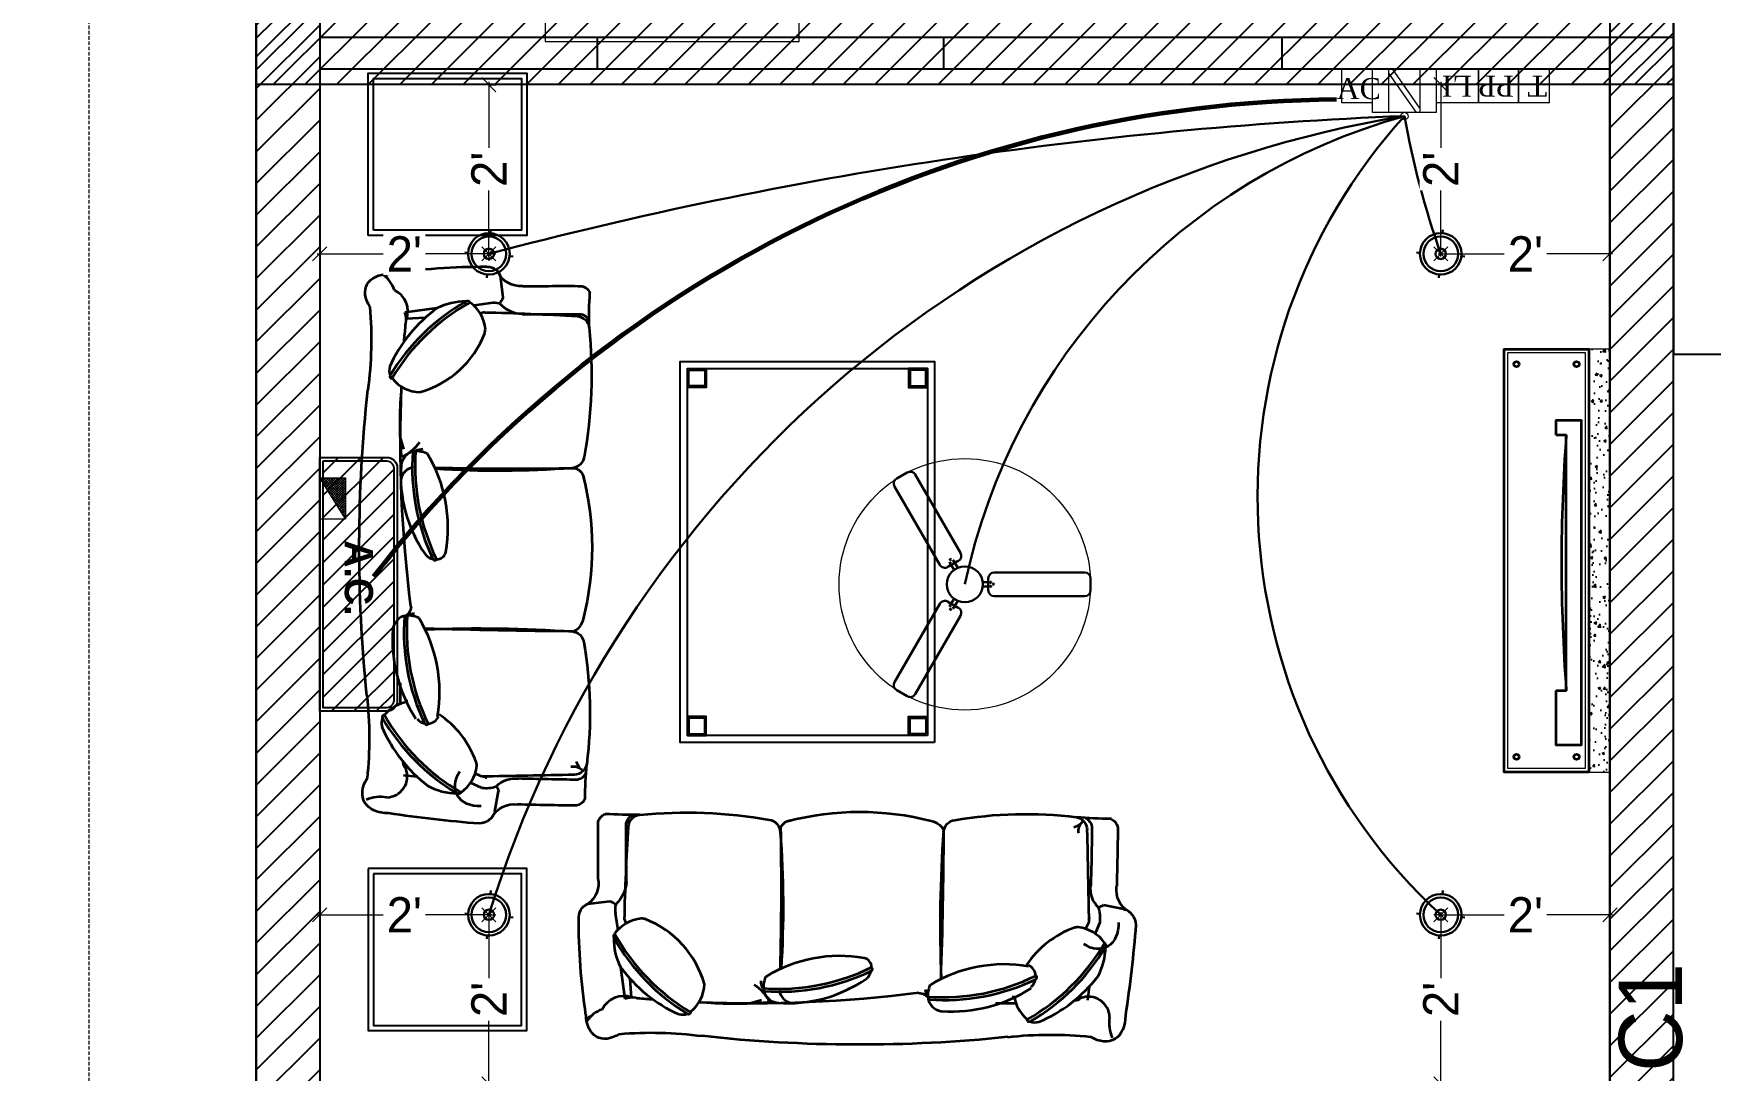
# Model space of a CAD drawing. Header units: millimetres. Extents: x -6808 to 215771, y -89660 to -16303.
# Drawn here: x 96662.5 to 96900.4, y -53585.4 to -53438.3 of the extents above; entities that cross this region are included whole.
import ezdxf

# ---------------------------------------------------------------- set-up
doc = ezdxf.new("R2010")
doc.units = ezdxf.units.MM
doc.header["$PDMODE"] = 35
doc.linetypes.add('DASHED', pattern=[0.75, 0.5, -0.25])
doc.linetypes.add('HIDDEN', pattern=[19.29118, 12.8608, -6.43038])
doc.layers.get('0').update_dxf_attribs({"color": 8})
for name, color, linetype, lineweight in [('A-Lite-Clng', 5, 'Continuous', 30), ('ELE.13', 7, 'Continuous', 13), ('ELEC', 5, 'Continuous', 18), ('ELECTRICAL', 150, 'Continuous', 30), ('wall', 7, 'Continuous', 35)]:
    doc.layers.add(name, color=color, linetype=linetype, lineweight=lineweight)
doc.layers.add('AR.furniture', color=7, linetype='Continuous', lineweight=35, true_color=0x009e9e)
doc.layers.add('furniture', color=7, linetype='Continuous', lineweight=5, true_color=0xe57b2a)
doc.layers.add('ELE', color=160, linetype='Continuous')
doc.layers.add('FIX', color=35, linetype='Continuous')
doc.styles.add('6 INCH', font='times.ttf', dxfattribs={"height": 6})
doc.styles.add('SAJ', font='eurr____.ttf')
doc.styles.get("Standard").update_dxf_attribs({"font": 'times.ttf'})
doc.dimstyles.new('SAJ', dxfattribs={"dimtxt": 5, "dimasz": 2, "dimexe": 1, "dimexo": 1, "dimgap": 0.09375, "dimtad": 0, "dimdec": 1, "dimzin": 0, "dimdsep": 46, "dimlunit": 4, "dimtxsty": 'SAJ', "dimblk": 'OBLIQUE', "dimcen": 0.125, "dimdle": 0.375, "dimadec": 0, "dimazin": 0, "dimtfac": 1, "dimtdec": 1, "dimtofl": 0, "dimtmove": 0, "dimatfit": 3, "dimldrblk": 'OBLIQUE', "dimfxl": 1, "dimtolj": 1, "dimtzin": 0, "dimlwd": 5, "dimlwe": 5, "dimarcsym": 1})
pattern_1 = [(45, (-1584.62, 41.465), (-2.24506403, 2.24506403), [])]

# ---------------------------------------------------------------- blocks, each defined once
blk = doc.blocks.new('_Oblique')
at = {"color": 0, "linetype": 'ByBlock', "lineweight": -2}
blk.add_line((-0.5, -0.5), (0.5, 0.5), dxfattribs=at)
blk = doc.blocks.new('*D2008')
at = {"color": 0, "linetype": 'DASHED', "lineweight": 5, "transparency": 16777216}
for p, q in [((96693.12, -52981.32), (96669.41, -52981.32)), ((96670.41, -52980.94), (96670.41, -53332.26)), ((96670.41, -53701.69), (96670.41, -53350.37)), ((96693.12, -53701.32), (96669.41, -53701.32))]:
    blk.add_line(p, q, dxfattribs=at)
at = {"layer": 'Defpoints', "color": 0, "transparency": 16777216}
for p in [(96670.41, -52981.32), (96694.12, -52981.32), (96694.12, -53701.32)]:
    blk.add_point(p, dxfattribs=at)
at = {"color": 0, "lineweight": 5, "transparency": 16777216, "xscale": 2, "yscale": 2, "zscale": 2}
for p, rotation in [((96670.41, -52981.32), 90), ((96670.41, -53701.32), 270)]:
    blk.add_blockref('_Oblique', p, dxfattribs=dict(at, rotation=rotation))
at = {"color": 0, "transparency": 16777216, "insert": (96670.41, -53341.32), "char_height": 12, "attachment_point": 5, "rotation": 90, "style": 'SAJ'}
blk.add_mtext("\\A1;60'", dxfattribs=at)
blk = doc.blocks.new('TTRE')
at = {"layer": 'furniture', "color": 251, "true_color": 0x636466}
for p, q in [((167626.83, 15638.39), (167662.83, 15638.39)), ((167626.83, 15608.39), (167626.83, 15638.39)), ((167662.83, 15638.39), (167662.83, 15608.39)), ((167632.83, 15632.39), (167656.83, 15632.39)), ((167632.83, 15608.39), (167632.83, 15632.39)), ((167656.83, 15632.39), (167656.83, 15608.39)), ((167656.83, 15632.39), (167656.83, 15608.39)), ((167596.83, 15524.39), (167596.83, 15608.39)), ((167596.83, 15608.39), (167626.83, 15608.39)), ((167626.83, 15602.39), (167626.83, 15608.39)), ((167632.83, 15608.39), (167626.83, 15608.39)), ((167656.83, 15608.39), (167632.83, 15608.39)), ((167656.83, 15608.39), (167662.83, 15608.39)), ((167602.83, 15530.39), (167602.83, 15602.39)), ((167602.83, 15602.39), (167626.83, 15602.39)), ((167626.83, 15602.39), (167626.83, 15530.39)), ((167637.69, 15549.6), (167637.69, 15589.6)), ((167637.69, 15589.6), (167659.69, 15589.6)), ((167659.69, 15589.6), (167659.69, 15549.6)), ((167602.83, 15578.39), (167626.83, 15578.39)), ((167602.83, 15554.39), (167626.83, 15554.39)), ((167659.69, 15549.6), (167637.69, 15549.6)), ((167626.83, 15530.39), (167602.83, 15530.39)), ((167626.83, 15530.39), (167626.83, 15524.39)), ((167626.83, 15524.39), (167596.83, 15524.39))]:
    blk.add_line(p, q, dxfattribs=at)
blk.add_lwpolyline([(167660.69, 15548.6), (167636.69, 15548.6), (167636.69, 15590.6), (167660.69, 15590.6)], close=True, dxfattribs=at)
blk = doc.blocks.new('xc zdfse')
at = {"layer": 'AR.furniture'}
for p, q in [((102909.26, -26940.78), (102912.1, -26940.23)), ((102981.34, -26941.37), (102980.99, -26943.71)), ((102984.89, -26939.97), (102982.09, -26939.66)), ((102912.6, -26942.66), (102913.3, -26944.22)), ((102914.18, -26942.64), (102914.64, -26943.56)), ((102980.04, -26942.26), (102979.87, -26942.83)), ((102980.61, -26948.99), (102980, -26953.52)), ((102979.26, -26950.64), (102979.1, -26953.34)), ((102914.15, -26951.78), (102914.36, -26953.71)), ((102915.4, -26953.02), (102915.42, -26953.34)), ((102960.63, -26953.69), (102962.42, -26954.19))]:
    blk.add_line(p, q, dxfattribs=at)
for centre, major_axis, ratio, start_param, end_param in [((102907.95, -26810.12), (-5.04, 117.81), 0.710878, 3.117619, 3.176952), ((102916.18, -26929.64), (-0.02, 1.92), 0.909091, 0.119332, 1.502133), ((102921.11, -27074.51), (3.45, 147.21), 0.627362, -0.093877, 0.09313), ((102949.47, -27071.48), (-3.91, 144.49), 0.529908, -0.148589, 0.11847), ((102974.18, -27071.07), (-5.46, 143.96), 0.676516, -0.094042, 0.095027), ((102977.91, -26809.49), (-2.34, 117.9), 0.701645, 3.113049, 3.172383), ((102977.76, -26929.31), (-0.02, 1.92), 0.909091, -1.470068, -0.087267), ((102978.31, -26928.98), (-0.02, 1.68), 0.909091, -1.302819, -0.340652), ((102982.3, -26928.88), (-0.02, 1.68), 0.909091, -1.302819, -0.340652), ((102911.56, -26929.55), (-0.02, 1.68), 0.909091, 0.372717, 1.334884), ((102966.16, -26930.6), (-3.02, 179.68), 0.31199, 1.557592, 1.60416), ((102915.23, -26929.43), (-0.02, 1.68), 0.909091, 0.372717, 1.334884), ((102969.83, -26930.48), (-3.02, 179.68), 0.31199, 1.557592, 1.60416), ((103528.65, -26958.48), (16.08, 1163.25), 0.528331, 1.553208, 1.564487), ((102913.73, -26929.58), (-1.87, 0.43), 0.909091, 3.141593, 4.144269), ((102916.72, -26927.48), (-1.87, 0.43), 0.909091, 1.024067, 1.570796), ((102933.06, -26930.06), (-0.02, 1.92), 0.909091, -1.470758, -0.092541), ((102937.64, -26930.01), (2.94, 0.04), 0.649613, 1.947736, 2.930335), ((100558.37, -26975.03), (2376.83, 34.89), 0.286813, -0.015411, 0.015411), ((103354.9, -26932.18), (-11.01, 570.19), 0.736559, 1.552496, 1.589097), ((102956.24, -26930.4), (0.26, 2.24), 0.837773, -1.064914, 0.027587), ((103053.55, -26939.36), (2.71, 115.54), 0.830557, 1.507818, 1.67563), ((102979.45, -26932.35), (1.23, 98.81), 0.218459, 1.54062, 1.745723), ((102959.69, -26930.02), (-0.02, 1.92), 0.909091, 0.092551, 1.469905), ((102883.13, -26941.78), (-6, 182.54), 0.530315, 4.692346, 4.764479), ((102923.73, -26931.91), (0.28, 179.78), 0.311812, 4.685178, 4.731745), ((102927.72, -26931.82), (0.28, 179.78), 0.311812, 4.685178, 4.731745), ((102987.63, -26936.74), (7.87, -0.07), 0.730686, 3.178935, 3.779527), ((102986.87, -26937.09), (0.04, -3.45), 0.909091, 4.616161, 5.890683), ((102907.14, -26938.01), (0.04, -3.45), 0.909091, 0.424568, 1.699089), ((102910.8, -26937.89), (0.04, -3.45), 0.909091, 0.681701, 1.699089), ((102909.69, -26943.12), (0.03, -2.39), 0.909091, 3.32703, 4.655766), ((102911.26, -26943.6), (0.04, -3.5), 0.909091, 2.622382, 2.862945), ((102911.26, -26943.37), (0.04, -3.39), 0.909091, 1.877441, 2.006467), ((102983.1, -26942.98), (0.04, -3.5), 0.909091, 3.452305, 3.740947), ((102984.77, -26941.89), (0.02, -1.92), 0.909091, 1.5507, 3.064927), ((102860.7, -26938.26), (125.27, -14.05), 0.840101, -0.033285, 0.098345), ((103159.27, -26917.68), (250.44, 37.05), 0.806916, 3.083864, 3.147073), ((102914.24, -26940.92), (2.6, 5.24), 0.644336, 2.2077, 3.955564), ((102961.66, -26953.39), (2.13, 2.27), 0.476848, 1.109479, 2.221764), ((102958.91, -26950.98), (0.02, -1.92), 0.909091, 1.024067, 1.570796), ((102916.35, -26951.86), (0.02, -1.92), 0.909091, -0.644287, -0.073581), ((102938.34, -26954.58), (0.02, -1.92), 0.909091, 3.141593, 4.144269), ((102935.59, -26952.17), (0.02, -1.92), 0.909091, 1.024067, 1.570796), ((102955.95, -26783.56), (170.11, -56.67), 0.945934, -1.364547, -1.189534), ((102964.37, -26783.6), (1.79, -170.47), 0.909091, 0.062984, 0.077367), ((102977.99, -26951.53), (0.02, -1.92), 0.909091, 0.073573, 0.254317), ((102913.26, -26954.06), (2.6, 5.24), 0.644336, 2.2077, 3.955564), ((102926.53, -26779.9), (1.83, -174.26), 0.909091, -0.02429, -0.005812), ((102959.91, -26952.09), (0.02, -1.92), 0.909091, -0.24465, -0.078017), ((102963.91, -26783.76), (0.69, -170.46), 0.536179, -0.0526, 0.047155), ((102981.39, -26953.64), (2.45, -5.33), 0.618231, -0.782341, 0.90137), ((102919.77, -27024.92), (0.7, -66.33), 0.909091, 3.031662, 3.227019), ((102976.35, -27024.63), (0.7, -66.33), 0.909091, 3.056167, 3.251523), ((102946.82, -26796.17), (182.63, 0.61), 0.897038, 4.593422, 4.831356)]:
    blk.add_ellipse(centre, major_axis=major_axis, ratio=ratio, start_param=start_param, end_param=end_param, dxfattribs=at)
at = {"layer": 'AR.furniture', "extrusion": (0, 0, -1)}
for centre, major_axis, ratio, start_param, end_param in [((102917.24, -26942.04), (3.31, -3.31), 1, 2.225096, 2.682323), ((102978.64, -26940.87), (1.94, 1.94), 1, 0.504844, 0.969827), ((102916.35, -26948.72), (3.84, 3.84), 1, 4.550356, 5.376257), ((102915.32, -26947.82), (3.19, -3.19), 1, 4.00834, 4.138928), ((102911.51, -26956.48), (9.83, 9.83), 1, 5.845957, 6.47264), ((102982.1, -26955.16), (9.83, 9.83), 1, 4.198904, 5.128596), ((102955.4, -26929.77), (21.08, 21.08), 1, 1.293196, 1.818277), ((102978.12, -26946.59), (3.19, 3.19), 1, 5.264829, 5.395417), ((102977.1, -26947.51), (3.84, -3.84), 1, 4.0275, 4.8534), ((102981.18, -26944.64), (0.313, 0.313), 1, 6.193195, 7.568235), ((102912.23, -26945.9), (0.313, -0.313), 1, 1.835521, 3.210562), ((102920.48, -26946.14), (6.12, -6.12), 1, 1.858174, 2.355059), ((102937.76, -26930.61), (21.38, 21.38), 1, 2.885208, 3.386903), ((102937.67, -26930.52), (21.08, 21.08), 1, 2.873091, 3.398172), ((102955.32, -26929.85), (21.38, 21.38), 1, 1.304465, 1.806159), ((102972.92, -26945.02), (6.12, -6.12), 1, -0.805284, -0.308399), ((102980.89, -26945.2), (0.313, 0.313), 1, 6.193195, 7.568235), ((102923.53, -26950.38), (1.3, 1.3), 1, 4.017164, 5.042692), ((102926.21, -26968.7), (14.21, 14.21), 1, 5.323928, 6.04693), ((102945.18, -26949.26), (0.224, -0.224), 1, 1.343589, 3.266559), ((102946.33, -26949.01), (0.937, 0.937), 1, 3.912775, 5.278617), ((102958.15, -26922.27), (21.08, -21.08), 1, 0.713336, 1.242215), ((102949.52, -26967.51), (14.21, 14.21), 1, 5.323928, 6.04693), ((102963.76, -26936.66), (14.76, -14.76), 1, -0.153397, 0.360364), ((102929.46, -26937.59), (14.76, -14.76), 1, 1.189411, 1.703172), ((102921.87, -26950.44), (0.224, -0.224), 1, 1.343589, 3.266559), ((102934.84, -26923.46), (21.08, -21.08), 1, 0.713336, 1.242215), ((102923.54, -26950.36), (1.3, -1.3), 1, 1.474365, 2.16378), ((102934.72, -26923.44), (21.38, -21.38), 1, 0.712847, 1.230097), ((102958.04, -26922.25), (21.38, -21.38), 1, 0.712847, 1.230097), ((102946.85, -26949.17), (1.3, -1.3), 1, 1.474365, 2.16378), ((102956.87, -26934.58), (13.82, -13.82), 1, 0.7106, 1.39535), ((102957.02, -26951.8), (2.34, 2.34), 1, 0.338929, 1.026164), ((102973.98, -26951.23), (3.73, -3.73), 1, 1.472576, 2.317769), ((102914.22, -26956.18), (2.11, -2.11), 1, 2.386378, 4.304766), ((102933.7, -26934.24), (14.89, -14.89), 1, 0.722911, 1.35397), ((102919.55, -26952.37), (3.73, 3.73), 1, 0.930178, 1.647996), ((102924.99, -27036.27), (58.69, -58.69), 1, 3.923996, 3.927922), ((102934.72, -26952.9), (1.68, 1.68), 1, 1.163863, 2.298902), ((102933.71, -26952.98), (2.34, 2.34), 1, 0.338929, 1.026164), ((102948.31, -27035.08), (58.69, -58.69), 1, 3.923996, 3.927922), ((102956.39, -26952), (0.67, 2.01), 0.819488, 1.451799, 2.752557), ((102958.03, -26951.71), (1.68, 1.68), 1, 1.163863, 2.298902), ((102978.95, -26956.3), (2.1, -2.1), 1, 3.754635, 4.287846), ((102980.16, -26956.47), (2.38, -2.38), 1, 3.588375, 5.046062), ((102905.73, -26956.93), (3.94, -3.94), 1, -0.936198, -0.399953), ((102970.96, -26955.34), (0.224, -0.224), 1, 0.348855, 2.271824), ((102971.8, -26953.9), (1.3, -1.3), 1, 0.479631, 1.169046), ((102981.86, -26959.02), (2.99, 2.99), 1, 5.817453, 6.474311), ((102984.76, -26956.61), (0.435, -0.435), 1, 4.080251, 5.566988), ((102921.78, -26955), (1.3, 1.3), 1, 1.951525, 2.640941), ((102922.65, -26956.42), (0.224, 0.224), 1, 0.848747, 2.771716)]:
    blk.add_ellipse(centre, major_axis=major_axis, ratio=ratio, start_param=start_param, end_param=end_param, dxfattribs=at)
blk = doc.blocks.new('vcdr')
at = {"layer": 'AR.furniture', "lineweight": 25, "ltscale": 2}
h = blk.add_hatch(dxfattribs=at)
h.set_pattern_fill('AR-CONC', color=256, scale=0.5, style=0)
h.set_pattern_definition([(50, (5894.276, -2096.168), (3.58630091, -0.313760675), [0.375, -4.125]), (355, (5894.276, -2096.168), (-0.69375667, 3.76096067), [0.3, -3.3]), (100.4514, (5894.575, -2096.194), (2.89254691, 3.44719771), [0.31870095, -3.50571056]), (46.1842, (5894.276, -2095.168), (5.33620524, -0.82759507), [0.5625, -6.1875]), (96.6356, (5894.7207, -2095.237), (4.67331353, 4.87058935), [0.47805144, -5.258565]), (351.1842, (5894.276, -2095.168), (4.67330973, 4.870593), [0.45, -4.95]), (21, (5894.776, -2095.418), (2.98453526, -2.01309445), [0.375, -4.125]), (326, (5894.776, -2095.418), (1.21657666, 3.62575023), [0.3, -3.3]), (71.4514, (5895.0247, -2095.5857), (4.20111314, 1.61265248), [0.31870095, -3.50571056]), (37.5, (5894.276, -2096.168), (0.060799277, 1.66446927), [0, -3.26, 0, -3.35, 0, -3.3125]), (7.5, (5894.276, -2096.168), (1.315347687, 1.97205856), [0, -1.91, 0, -3.185, 0, -1.2625]), (327.5, (5893.161, -2096.168), (2.66911218, -0.112774359), [0, -1.25, 0, -3.9, 0, -5.175]), (317.5, (5892.661, -2096.168), (2.915930847, 0.50052491), [0, -1.625, 0, -2.59, 0, -3.675])])
h.paths.add_polyline_path([(93614.87, -24321.29), (93617.87, -24321.29), (93617.87, -24261.29), (93614.87, -24261.29)])
at = {"layer": 'AR.furniture', "ltscale": 2}
blk.add_lwpolyline([(93614.87, -24321.29), (93602.87, -24321.29), (93602.87, -24261.29), (93614.87, -24261.29)], close=True, dxfattribs=at)
blk.add_lwpolyline([(93614.87, -24321.29), (93602.87, -24321.29), (93602.87, -24261.29), (93614.87, -24261.29)], close=True, dxfattribs=at)
at = {"layer": 'AR.furniture', "lineweight": 9, "ltscale": 2}
blk.add_lwpolyline([(93614.87, -24321.29), (93617.87, -24321.29), (93617.87, -24261.29), (93614.87, -24261.29)], close=True, dxfattribs=at)
blk.add_lwpolyline([(93614.87, -24321.29), (93617.87, -24321.29), (93617.87, -24261.29), (93614.87, -24261.29)], close=True, dxfattribs=at)
at = {"layer": 'AR.furniture', "lineweight": 20, "ltscale": 5}
blk.add_lwpolyline([(93614.37, -24320.79), (93603.37, -24320.79), (93603.37, -24261.79), (93614.37, -24261.79)], close=True, dxfattribs=at)
blk.add_lwpolyline([(93614.37, -24320.79), (93603.37, -24320.79), (93603.37, -24261.79), (93614.37, -24261.79)], close=True, dxfattribs=at)
at = {"layer": 'AR.furniture'}
for points in [[(93610.22, -24273.51), (93610.22, -24271.36), (93613.78, -24271.36), (93613.78, -24317.46), (93610.22, -24317.46), (93610.22, -24309.71)], [(93610.22, -24273.51), (93610.22, -24271.36), (93613.78, -24271.36), (93613.78, -24317.46), (93610.22, -24317.46), (93610.22, -24309.71)], [(93610.22, -24309.71), (93611.67, -24309.71), (93611.67, -24273.51), (93610.22, -24273.51)], [(93610.22, -24309.71), (93611.67, -24309.71), (93611.67, -24273.51), (93610.22, -24273.51)]]:
    blk.add_lwpolyline(points, dxfattribs=at)
at = {"layer": 'AR.furniture', "ltscale": 2}
for centre in [(93604.6, -24263.44), (93604.6, -24263.44), (93613.13, -24263.44), (93613.13, -24263.44), (93604.6, -24319.13), (93604.6, -24319.13), (93613.13, -24319.13), (93613.13, -24319.13)]:
    blk.add_circle(centre, 0.375, dxfattribs=at)
at = {"layer": 'AR.furniture', "ltscale": 5}
blk.add_arc((93852.35, -24291.61), 241.36, 175.6992, 184.3008, dxfattribs=at)
blk.add_arc((93852.35, -24291.61), 241.36, 175.6992, 184.3008, dxfattribs=at)
blk = doc.blocks.new('FAN')
at = {"layer": 'A-Lite-Clng', "color": 5, "ltscale": 10}
for p, q in [((-11.37, 17.69), (-9.63, 18.69)), ((-0.73, 5.26), (-8.27, 18.32)), ((-4.19, 3.26), (-11.73, 16.32)), ((-2.83, 2.9), (-1.09, 3.9)), ((-2.27, 3.22), (-1.8, 2.4)), ((-1.65, 3.57), (-1.18, 2.76)), ((3.92, 0.35), (2.98, 0.35)), ((3.92, 1), (3.92, -1)), ((4.92, 2), (20, 2)), ((21, 1), (21, -1)), ((-2.27, -3.22), (-1.8, -2.4)), ((-1.65, -3.57), (-1.18, -2.76)), ((3.92, -0.35), (2.98, -0.35)), ((4.92, -2), (20, -2)), ((-4.19, -3.26), (-11.73, -16.32)), ((-0.73, -5.26), (-8.27, -18.32)), ((-1.09, -3.9), (-2.83, -2.9)), ((-9.63, -18.69), (-11.37, -17.69))]:
    blk.add_line(p, q, dxfattribs=at)
for centre, radius in [((0, 0), 3), ((-2.44, 3.55), 0.102), ((-2.42, 4.14), 0.109), ((-1.86, 3.89), 0.102), ((4.3, 0.33), 0.102), ((4.79, 0.03), 0.109), ((4.3, -0.33), 0.102), ((-2.44, -3.56), 0.102), ((-2.37, -4.16), 0.109), ((-1.86, -3.89), 0.102)]:
    blk.add_circle(centre, radius, dxfattribs=at)
for centre, start, end in [((-10.87, 16.82), 120, 210), ((-9.13, 17.82), 30, 120), ((-3.33, 3.76), 210, 300), ((-1.59, 4.76), 300, 30), ((4.92, 1), 90, 180), ((20, 1), 0, 90), ((-3.33, -3.76), 60, 150), ((4.92, -1), 180, 270), ((20, -1), 270, 0), ((-1.59, -4.76), 330, 60), ((-10.87, -16.82), 150, 240), ((-9.13, -17.82), 240, 330)]:
    blk.add_arc(centre, 1, start, end, dxfattribs=at)
blk = doc.blocks.new('CEILING LIGHT')
at = {"layer": 'ELECTRICAL'}
for p, q in [((0, 3.5), (0, 3)), ((-3, 0.09), (-3.5, 0.09)), ((3.5, 0.09), (3, 0.09)), ((0, -3), (0, -3.5))]:
    blk.add_line(p, q, dxfattribs=at)
for radius in [3, 2.5, 0.75]:
    blk.add_circle((0, 0), radius, dxfattribs=at)
blk = doc.blocks.new('switch board')
for p, q in [((0, 2.33), (0, -3.5)), ((4, 2.33), (0, 2.33)), ((4, -0.51), (4, 2.33)), ((4, 0.83), (0, 0.83)), ((3.6, -2), (0, 0.51)), ((4, -1.68), (0.4, 0.83)), ((4, -0.66), (4, -0.51)), ((4, -3.5), (4, -0.66)), ((0, -2), (4, -2)), ((0, -3.5), (4, -3.5))]:
    blk.add_line(p, q)
blk.add_arc((4.33, -0.59), 0.336, 193.0399, 166.9601)
blk = doc.blocks.new('A$C058F0F71')
at = {"layer": 'ELEC', "color": 5, "lineweight": 18}
for p, q in [((0, 0), (5.82, 3.64)), ((5.82, 3.64), (0, 3.64)), ((0, 3.64), (0, 0)), ((1.66, 0), (4.43, 2.77)), ((2, 0), (5.34, 3.34)), ((2.35, 0), (5.82, 3.47)), ((2.69, 0), (5.82, 3.13)), ((3.03, 0), (5.82, 2.79)), ((3.38, 0), (5.82, 2.44)), ((3.98, 2.48), (5.82, 0.64)), ((4.19, 2.62), (5.82, 0.98)), ((4.4, 2.75), (5.82, 1.33)), ((4.61, 2.88), (5.82, 1.67)), ((4.82, 3.01), (5.82, 2.01)), ((5.03, 3.14), (5.82, 2.36)), ((5.24, 3.28), (5.82, 2.7)), ((5.45, 3.41), (5.82, 3.04)), ((5.66, 3.54), (5.82, 3.38)), ((5.82, 3.64), (5.82, 0)), ((0.18, 0.11), (0.29, 0)), ((0.29, 0), (0.77, 0.48)), ((0.39, 0.24), (0.63, 0)), ((0.6, 0.37), (0.97, 0)), ((0.63, 0), (1.69, 1.05)), ((0.81, 0.51), (1.32, 0)), ((0.98, 0), (2.6, 1.63)), ((1.02, 0.64), (1.66, 0)), ((1.23, 0.77), (2, 0)), ((1.32, 0), (3.52, 2.2)), ((1.44, 0.9), (2.35, 0)), ((1.65, 1.03), (2.69, 0)), ((1.87, 1.17), (3.03, 0)), ((2.08, 1.3), (3.37, 0)), ((2.29, 1.43), (3.72, 0)), ((2.5, 1.56), (4.06, 0)), ((2.71, 1.69), (4.4, 0)), ((2.92, 1.83), (4.75, 0)), ((3.13, 1.96), (5.09, 0)), ((3.34, 2.09), (5.43, 0)), ((3.55, 2.22), (5.78, 0)), ((3.72, 0), (5.82, 2.1)), ((3.76, 2.35), (5.82, 0.3)), ((4.06, 0), (5.82, 1.76)), ((4.41, 0), (5.82, 1.42)), ((4.75, 0), (5.82, 1.07)), ((5.09, 0), (5.82, 0.73)), ((5.43, 0), (5.82, 0.39)), ((5.78, 0), (5.82, 0.04)), ((5.82, 0), (0, 0))]:
    blk.add_line(p, q, dxfattribs=at)
blk = doc.blocks.new('A$C36532F22')
at = {"layer": 'ELE', "linetype": 'DASHED', "lineweight": -3}
h = blk.add_hatch(dxfattribs=at)
h.set_pattern_fill('ANSI31', color=256, scale=18, angle=3420, style=0)
h.set_pattern_definition([(45, (-67108.926, 6333.2007), (1.59099026, -1.59099026), [])])
h.paths.add_polyline_path([(2.78, 22.9), (2.78, 10.22), (8.92, 10.22), (8.92, 22.9)], flags=24)
edge = h.paths.add_edge_path()
edge.add_ellipse((1.5, 1.5), major_axis=(-1.06, 1.06), ratio=1, start_angle=93.1897, end_angle=135, ccw=False)
edge.add_line((0.5, 0.38), (0.5, 35.62))
edge.add_ellipse((1.5, 34.5), major_axis=(-1.06, 1.06), ratio=1, start_angle=315, end_angle=356.8103, ccw=False)
edge.add_line((1.5, 36), (10.5, 36))
edge.add_line((10.5, 36), (10.5, 0))
edge.add_line((10.5, 0), (1.5, 0))
at = {"layer": 'ELE', "lineweight": -3}
for points in [[(11, 0), (1.5, 0, -0.414214), (0, 1.5), (0, 34.5, -0.414214), (1.5, 36), (11, 36)], [(10.5, 0.5), (1.5, 0.5, -0.414214), (0.5, 1.5), (0.5, 34.5, -0.414214), (1.5, 35.5), (10.5, 35.5)]]:
    blk.add_lwpolyline(points, format="xyb", close=True, dxfattribs=at)
at = {"layer": 'wall', "color": 253, "ltscale": 2, "insert": (7.5, 17.09), "char_height": 4, "width": 122.8494, "attachment_point": 8, "rotation": 90}
blk.add_mtext('{\\fStylus BT|b1|i0|c0|p34;\\C0;A.C.}', dxfattribs=at)
blk = doc.blocks.new('*D2078')
at = {"layer": 'Defpoints', "color": 0, "transparency": 16777216}
for p in [(96727.12, -53445.57), (96727.12, -53445.57), (96727.12, -53469.57)]:
    blk.add_point(p, dxfattribs=at)
at = {"layer": 'wall', "color": 0, "lineweight": 5, "transparency": 16777216}
for p, q in [((96727.12, -53445.19), (96727.12, -53455.48)), ((96727.12, -53445.57), (96728.12, -53445.57)), ((96727.12, -53469.94), (96727.12, -53459.65)), ((96727.12, -53469.57), (96728.12, -53469.57))]:
    blk.add_line(p, q, dxfattribs=at)
at = {"layer": 'wall', "color": 0, "lineweight": 5, "transparency": 16777216, "xscale": 2, "yscale": 2, "zscale": 2}
for p, rotation in [((96727.12, -53445.57), 90), ((96727.12, -53469.57), 270)]:
    blk.add_blockref('_Oblique', p, dxfattribs=dict(at, rotation=rotation))
at = {"layer": 'wall', "color": 0, "transparency": 16777216, "insert": (96727.12, -53457.57), "char_height": 5, "attachment_point": 5, "rotation": 90, "style": 'SAJ', "bg_fill": 3, "box_fill_scale": 1.1, "bg_fill_color": 256, "bg_fill_true_color": 13158600, "bg_fill_transparency": 0}
blk.add_mtext("\\A1;2'", dxfattribs=at)
blk = doc.blocks.new('*D2079')
at = {"layer": 'Defpoints', "color": 0, "transparency": 16777216}
for p in [(96703.12, -53469.57), (96703.12, -53469.57), (96727.12, -53469.57)]:
    blk.add_point(p, dxfattribs=at)
at = {"layer": 'wall', "color": 0, "lineweight": 5, "transparency": 16777216}
for p, q in [((96702.74, -53469.57), (96713.03, -53469.57)), ((96703.12, -53469.57), (96703.12, -53470.57)), ((96727.49, -53469.57), (96717.2, -53469.57)), ((96727.12, -53469.57), (96727.12, -53470.57))]:
    blk.add_line(p, q, dxfattribs=at)
at = {"layer": 'wall', "color": 0, "lineweight": 5, "transparency": 16777216, "xscale": 2, "yscale": 2, "zscale": 2}
for p, rotation in [((96703.12, -53469.57), 180.0000000133054), ((96727.12, -53469.57), 1.33054367523755e-08)]:
    blk.add_blockref('_Oblique', p, dxfattribs=dict(at, rotation=rotation))
at = {"layer": 'wall', "color": 0, "transparency": 16777216, "insert": (96715.12, -53469.57), "char_height": 5, "attachment_point": 5, "rotation": 0, "style": 'SAJ', "bg_fill": 3, "box_fill_scale": 1.1, "bg_fill_color": 256, "bg_fill_true_color": 13158600, "bg_fill_transparency": 0}
blk.add_mtext("\\A1;2'", dxfattribs=at)
blk = doc.blocks.new('*D2080')
at = {"layer": 'Defpoints', "color": 0, "transparency": 16777216}
for p in [(96862.12, -53445.57), (96862.12, -53445.57), (96862.12, -53469.57)]:
    blk.add_point(p, dxfattribs=at)
at = {"layer": 'wall', "color": 0, "lineweight": 5, "transparency": 16777216}
for p, q in [((96862.12, -53445.19), (96862.12, -53455.48)), ((96862.12, -53445.57), (96863.12, -53445.57)), ((96862.12, -53469.94), (96862.12, -53459.65)), ((96862.12, -53469.57), (96863.12, -53469.57))]:
    blk.add_line(p, q, dxfattribs=at)
at = {"layer": 'wall', "color": 0, "lineweight": 5, "transparency": 16777216, "xscale": 2, "yscale": 2, "zscale": 2}
for p, rotation in [((96862.12, -53445.57), 90), ((96862.12, -53469.57), 270)]:
    blk.add_blockref('_Oblique', p, dxfattribs=dict(at, rotation=rotation))
at = {"layer": 'wall', "color": 0, "transparency": 16777216, "insert": (96862.12, -53457.57), "char_height": 5, "attachment_point": 5, "rotation": 90, "style": 'SAJ', "bg_fill": 3, "box_fill_scale": 1.1, "bg_fill_color": 256, "bg_fill_true_color": 13158600, "bg_fill_transparency": 0}
blk.add_mtext("\\A1;2'", dxfattribs=at)
blk = doc.blocks.new('*D2081')
at = {"layer": 'Defpoints', "color": 0, "transparency": 16777216}
for p in [(96862.12, -53469.57), (96886.12, -53469.57), (96886.12, -53469.57)]:
    blk.add_point(p, dxfattribs=at)
at = {"layer": 'wall', "color": 0, "lineweight": 5, "transparency": 16777216}
for p, q in [((96861.74, -53469.57), (96872.03, -53469.57)), ((96862.12, -53469.57), (96862.12, -53468.57)), ((96886.49, -53469.57), (96876.2, -53469.57)), ((96886.12, -53469.57), (96886.12, -53468.57))]:
    blk.add_line(p, q, dxfattribs=at)
at = {"layer": 'wall', "color": 0, "lineweight": 5, "transparency": 16777216, "xscale": 2, "yscale": 2, "zscale": 2, "rotation": 180}
blk.add_blockref('_Oblique', (96862.12, -53469.57), dxfattribs=at)
at = {"layer": 'wall', "color": 0, "lineweight": 5, "transparency": 16777216, "xscale": 2, "yscale": 2, "zscale": 2}
blk.add_blockref('_Oblique', (96886.12, -53469.57), dxfattribs=at)
at = {"layer": 'wall', "color": 0, "transparency": 16777216, "insert": (96874.12, -53469.57), "char_height": 5, "attachment_point": 5, "style": 'SAJ', "bg_fill": 3, "box_fill_scale": 1.1, "bg_fill_color": 256, "bg_fill_true_color": 13158600, "bg_fill_transparency": 0}
blk.add_mtext("\\A1;2'", dxfattribs=at)
blk = doc.blocks.new('*D2082')
at = {"layer": 'Defpoints', "color": 0, "transparency": 16777216}
for p in [(96727.12, -53563.32), (96727.12, -53587.32), (96727.12, -53587.32)]:
    blk.add_point(p, dxfattribs=at)
at = {"layer": 'wall', "color": 0, "lineweight": 5, "transparency": 16777216}
for p, q in [((96727.12, -53562.94), (96727.12, -53573.23)), ((96727.12, -53563.32), (96728.12, -53563.32)), ((96727.12, -53587.69), (96727.12, -53577.4)), ((96727.12, -53587.32), (96728.12, -53587.32))]:
    blk.add_line(p, q, dxfattribs=at)
at = {"layer": 'wall', "color": 0, "lineweight": 5, "transparency": 16777216, "xscale": 2, "yscale": 2, "zscale": 2}
for p, rotation in [((96727.12, -53563.32), 90), ((96727.12, -53587.32), 270)]:
    blk.add_blockref('_Oblique', p, dxfattribs=dict(at, rotation=rotation))
at = {"layer": 'wall', "color": 0, "transparency": 16777216, "insert": (96727.12, -53575.32), "char_height": 5, "attachment_point": 5, "rotation": 90, "style": 'SAJ', "bg_fill": 3, "box_fill_scale": 1.1, "bg_fill_color": 256, "bg_fill_true_color": 13158600, "bg_fill_transparency": 0}
blk.add_mtext("\\A1;2'", dxfattribs=at)
blk = doc.blocks.new('*D2083')
at = {"layer": 'Defpoints', "color": 0, "transparency": 16777216}
for p in [(96703.12, -53563.32), (96703.12, -53563.32), (96727.12, -53563.32)]:
    blk.add_point(p, dxfattribs=at)
at = {"layer": 'wall', "color": 0, "lineweight": 5, "transparency": 16777216}
for p, q in [((96702.74, -53563.32), (96713.03, -53563.32)), ((96703.12, -53563.32), (96703.12, -53564.32)), ((96727.49, -53563.32), (96717.2, -53563.32)), ((96727.12, -53563.32), (96727.12, -53564.32))]:
    blk.add_line(p, q, dxfattribs=at)
at = {"layer": 'wall', "color": 0, "lineweight": 5, "transparency": 16777216, "xscale": 2, "yscale": 2, "zscale": 2}
for p, rotation in [((96703.12, -53563.32), 180.0000000133055), ((96727.12, -53563.32), 1.33054367523755e-08)]:
    blk.add_blockref('_Oblique', p, dxfattribs=dict(at, rotation=rotation))
at = {"layer": 'wall', "color": 0, "transparency": 16777216, "insert": (96715.12, -53563.32), "char_height": 5, "attachment_point": 5, "rotation": 0, "style": 'SAJ', "bg_fill": 3, "box_fill_scale": 1.1, "bg_fill_color": 256, "bg_fill_true_color": 13158600, "bg_fill_transparency": 0}
blk.add_mtext("\\A1;2'", dxfattribs=at)
blk = doc.blocks.new('*D2084')
at = {"layer": 'Defpoints', "color": 0, "transparency": 16777216}
for p in [(96862.12, -53563.32), (96862.12, -53587.32), (96862.12, -53587.32)]:
    blk.add_point(p, dxfattribs=at)
at = {"layer": 'wall', "color": 0, "lineweight": 5, "transparency": 16777216}
for p, q in [((96862.12, -53562.94), (96862.12, -53573.23)), ((96862.12, -53563.32), (96861.12, -53563.32)), ((96862.12, -53587.69), (96862.12, -53577.4)), ((96862.12, -53587.32), (96861.12, -53587.32))]:
    blk.add_line(p, q, dxfattribs=at)
at = {"layer": 'wall', "color": 0, "lineweight": 5, "transparency": 16777216, "xscale": 2, "yscale": 2, "zscale": 2}
for p, rotation in [((96862.12, -53563.32), 90), ((96862.12, -53587.32), 270)]:
    blk.add_blockref('_Oblique', p, dxfattribs=dict(at, rotation=rotation))
at = {"layer": 'wall', "color": 0, "transparency": 16777216, "insert": (96862.12, -53575.32), "char_height": 5, "attachment_point": 5, "rotation": 90, "style": 'SAJ', "bg_fill": 3, "box_fill_scale": 1.1, "bg_fill_color": 256, "bg_fill_true_color": 13158600, "bg_fill_transparency": 0}
blk.add_mtext("\\A1;2'", dxfattribs=at)
blk = doc.blocks.new('*D2085')
at = {"layer": 'Defpoints', "color": 0, "transparency": 16777216}
for p in [(96862.12, -53563.32), (96886.12, -53563.32), (96886.12, -53563.32)]:
    blk.add_point(p, dxfattribs=at)
at = {"layer": 'wall', "color": 0, "lineweight": 5, "transparency": 16777216}
for p, q in [((96861.74, -53563.32), (96872.03, -53563.32)), ((96862.12, -53563.32), (96862.12, -53564.32)), ((96886.49, -53563.32), (96876.2, -53563.32)), ((96886.12, -53563.32), (96886.12, -53564.32))]:
    blk.add_line(p, q, dxfattribs=at)
at = {"layer": 'wall', "color": 0, "lineweight": 5, "transparency": 16777216, "xscale": 2, "yscale": 2, "zscale": 2, "rotation": 180}
blk.add_blockref('_Oblique', (96862.12, -53563.32), dxfattribs=at)
at = {"layer": 'wall', "color": 0, "lineweight": 5, "transparency": 16777216, "xscale": 2, "yscale": 2, "zscale": 2}
blk.add_blockref('_Oblique', (96886.12, -53563.32), dxfattribs=at)
at = {"layer": 'wall', "color": 0, "transparency": 16777216, "insert": (96874.12, -53563.32), "char_height": 5, "attachment_point": 5, "style": 'SAJ', "bg_fill": 3, "box_fill_scale": 1.1, "bg_fill_color": 256, "bg_fill_true_color": 13158600, "bg_fill_transparency": 0}
blk.add_mtext("\\A1;2'", dxfattribs=at)

msp = doc.modelspace()

# ---------------------------------------------------------------- hatches: boundary and pattern name
h = msp.add_hatch()
h.set_pattern_fill('ANSI31', color=256, style=0)
h.set_pattern_definition(pattern_1)
h.paths.add_polyline_path([(96703.117, -52981.316), (96694.117, -52981.316), (96694.117, -53701.316), (96703.117, -53701.316)])
h = msp.add_hatch()
h.set_pattern_fill('ANSI31', color=256, style=0)
h.set_pattern_definition(pattern_1)
h.paths.add_polyline_path([(96895.117, -53387.816), (96886.117, -53387.816), (96886.117, -53596.316), (96895.117, -53596.316)])
h = msp.add_hatch()
h.set_pattern_fill('ANSI31', color=256, style=0)
h.set_pattern_definition([(45, (79061.6935, -34400.544), (-2.24506403, 2.24506403), [])])
h.paths.add_polyline_path([(96694.117, -53436.566), (96694.117, -53445.566), (96895.117, -53445.566), (96895.117, -53436.566)])

# ---------------------------------------------------------------- linework, layer by layer
for p, q in [((96703.117, -52990.316), (96703.117, -53692.316)), ((96703.117, -53438.816), (96791.617, -53438.816)), ((96742.461, -53438.816), (96742.461, -53443.316)), ((96791.617, -53443.316), (96791.617, -53438.816)), ((96791.617, -53438.816), (96839.617, -53438.816)), ((96839.617, -53438.816), (96886.117, -53438.816)), ((96839.617, -53443.316), (96839.617, -53438.816)), ((96886.117, -53587.316), (96886.117, -53438.816)), ((96886.117, -53438.816), (96895.117, -53438.816)), ((96895.117, -53596.316), (96895.117, -53438.816)), ((96703.117, -53443.316), (96791.617, -53443.316)), ((96791.617, -53443.316), (96839.617, -53443.316)), ((96839.617, -53443.316), (96886.117, -53443.316))]:
    msp.add_line(p, q)
for points in [[(97006.117, -53701.316), (97018.117, -53701.316), (97018.117, -52981.316), (96694.117, -52981.316), (96694.117, -53701.316), (96712.117, -53701.316)], [(97009.117, -53440.316), (97009.117, -53396.816), (96895.117, -53396.816), (96895.117, -53483.816), (96967.117, -53483.816)]]:
    msp.add_lwpolyline(points)
for points in [[(96694.117, -52981.316), (96703.117, -52981.316), (96703.117, -53701.316), (96694.117, -53701.316)], [(96886.117, -53596.316), (96895.117, -53596.316), (96895.117, -53387.816), (96886.117, -53387.816)], [(96694.117, -53436.566), (96895.117, -53436.566), (96895.117, -53445.566), (96694.117, -53445.566)], [(96710.008, -53466.954), (96710.008, -53443.954), (96732.508, -53443.954), (96732.508, -53466.954)], [(96710.758, -53466.204), (96710.758, -53444.704), (96731.758, -53444.704), (96731.758, -53466.204)], [(96790.326, -53538.872), (96754.263, -53538.872), (96754.263, -53484.832), (96790.326, -53484.832)], [(96789.326, -53537.872), (96755.263, -53537.872), (96755.263, -53485.832), (96789.326, -53485.832)], [(96755.263, -53485.832), (96757.951, -53485.832), (96757.951, -53488.52), (96755.263, -53488.52)], [(96755.487, -53486.056), (96757.727, -53486.056), (96757.727, -53488.296), (96755.487, -53488.296)], [(96789.326, -53485.832), (96786.638, -53485.832), (96786.638, -53488.52), (96789.326, -53488.52)], [(96789.102, -53486.056), (96786.862, -53486.056), (96786.862, -53488.296), (96789.102, -53488.296)], [(96755.263, -53537.872), (96757.951, -53537.872), (96757.951, -53535.184), (96755.263, -53535.184)], [(96755.487, -53537.648), (96757.727, -53537.648), (96757.727, -53535.408), (96755.487, -53535.408)], [(96789.326, -53537.872), (96786.638, -53537.872), (96786.638, -53535.184), (96789.326, -53535.184)], [(96789.102, -53537.648), (96786.862, -53537.648), (96786.862, -53535.408), (96789.102, -53535.408)], [(96710.008, -53556.75), (96710.008, -53579.75), (96732.508, -53579.75), (96732.508, -53556.75)], [(96710.758, -53557.5), (96710.758, -53579), (96731.758, -53579), (96731.758, -53557.5)]]:
    msp.add_lwpolyline(points, close=True)
at = {"layer": 'ELE.13', "ltscale": 5}
for points in [[(96848.026, -53448.117), (96852.449, -53448.117), (96852.449, -53443.317), (96848.026, -53443.317)], [(96867.471, -53443.317), (96861.471, -53443.317), (96861.471, -53448.117), (96867.471, -53448.117)], [(96873.133, -53443.317), (96867.471, -53443.317), (96867.471, -53448.117), (96873.133, -53448.117)], [(96877.556, -53443.316), (96873.133, -53443.316), (96873.133, -53448.116), (96877.556, -53448.116)]]:
    msp.add_lwpolyline(points, close=True, dxfattribs=at)
at = {"layer": 'ELE.13'}
msp.add_circle((96794.618, -53516.441), 17.835, dxfattribs=at)
at = {"layer": 'ELECTRICAL', "linetype": 'Continuous'}
for centre, radius, start, end in [((96883.793, -53611.819), 164.011, 99.41615, 162.79885), ((96880.917, -54050.121), 600.582, 92.286169, 104.837912), ((96880.582, -53534.656), 87.873, 105.59402, 168.03673), ((96916.714, -53504.064), 80.571, 137.87121, 227.34141), ((96982.13, -53427.45), 127.189, 190.22037, 199.33765)]:
    msp.add_arc(centre, radius, start, end, dxfattribs=at)
at = {"layer": 'FIX', "color": 1, "linetype": 'HIDDEN', "lineweight": 60, "ltscale": 13}
msp.add_arc((96848.722, -53622.178), 174.492, 90.45613, 142.24661, dxfattribs=at)

# ---------------------------------------------------------------- block references
at = {"xscale": -1}
for name, p, rotation in [('TTRE', (-70891.715, -37801.07), 180), ('xc zdfse', (123668.728, -156457.901), 270)]:
    msp.add_blockref(name, p, dxfattribs=dict(at, rotation=rotation))
msp.add_blockref('vcdr', (3268.25, -29221.778))
at = {"ltscale": 2, "rotation": 90}
msp.add_blockref('A$C058F0F71', (96706.755, -53507.166), dxfattribs=at)
at = {"xscale": -1}
msp.add_blockref('xc zdfse', (199726.386, -26621.737), dxfattribs=at)
at = {"layer": 'ELE.13', "ltscale": 4}
for name, p, xscale, yscale, zscale, rotation in [('switch board', (96856.051, -53443.317), -1.548617276247328, 1.548617276130244, 1.548617276427928, 90.00005324051904), ('CEILING LIGHT', (96727.117, -53469.566), -0.9818181818043532, 0.9818181818118316, 0.9818181818181811, 175.1736252210289), ('CEILING LIGHT', (96862.117, -53469.566), -0.9818181818043532, 0.9818181818118316, 0.9818181818181811, 175.1736252210289), ('CEILING LIGHT', (96727.117, -53563.316), -0.9818181818043532, 0.9818181818118316, 0.9818181818181811, 175.1736252210289), ('CEILING LIGHT', (96862.117, -53563.316), -0.9818181818043532, 0.9818181818118316, 0.9818181818181811, 175.1736252210289)]:
    msp.add_blockref(name, p, dxfattribs=dict(at, xscale=xscale, yscale=yscale, zscale=zscale, rotation=rotation))
at = {"layer": 'ELE.13', "xscale": 0.8493197877105554, "yscale": 0.8493197877105554, "zscale": 0.8493197877105554}
msp.add_blockref('FAN', (96794.617, -53516.441), dxfattribs=at)
at = {"layer": 'ELEC', "ltscale": 2, "rotation": 180}
msp.add_blockref('A$C36532F22', (96714.117, -53498.441), dxfattribs=at)

# ---------------------------------------------------------------- texts
at = {"insert": (96887.35, -53585.586), "char_height": 9, "width": 293.6941, "attachment_point": 1, "rotation": 90, "style": 'SAJ'}
msp.add_mtext('\\A1;{\\fCentury Gothic|b0|i0|c0|p34;C1}', dxfattribs=at)
at = {"layer": 'ELE.13', "ltscale": 5, "char_height": 3, "width": 5.27575, "attachment_point": 1, "style": '6 INCH'}
for s, insert, rotation in [('AC', (96847.333, -53444.625), 360), ('LI', (96866.556, -53447.291), 180), ('PP', (96872.481, -53447.291), 180), ('T', (96877.199, -53447.291), 180)]:
    msp.add_mtext(s, dxfattribs=dict(at, insert=insert, rotation=rotation))

# ---------------------------------------------------------------- dimensions: what is measured, and where the dimension line sits
dim = msp.add_aligned_dim(p1=(96694.117, -53701.316), p2=(96694.117, -52981.316), distance=23.711, dimstyle='SAJ', override={"dimtxt": 12})
dim.commit()
dim.dimension.update_dxf_attribs({"geometry": '*D2008', "text_midpoint": (96670.406, -53341.316)})

# ---------------------------------------------------------------- next in the draw order: dimensions: what is measured, and where the dimension line sits
at = {"layer": 'wall'}
for p1, p2, picture, middle in [((96727.117, -53469.567), (96727.117, -53445.567), '*D2078', (96727.117, -53457.567)), ((96862.117, -53469.566), (96862.117, -53445.566), '*D2080', (96862.117, -53457.566)), ((96727.117, -53563.316), (96727.117, -53587.316), '*D2082', (96727.117, -53575.316)), ((96862.117, -53563.316), (96862.117, -53587.316), '*D2084', (96862.117, -53575.316))]:
    dim = msp.add_aligned_dim(p1=p1, p2=p2, distance=0, dimstyle='SAJ', override={"dimfxl": 3, "dimfxlon": 1, "dimtfill": 1}, dxfattribs=at)
    dim.commit()
    dim.dimension.update_dxf_attribs({"geometry": picture, "text_midpoint": middle})

# ---------------------------------------------------------------- next in the draw order: dimensions: what is measured, and where the dimension line sits
for p1, p2, picture, middle in [((96727.117, -53469.567), (96703.117, -53469.567), '*D2079', (96715.117, -53469.567)), ((96862.117, -53469.566), (96886.117, -53469.566), '*D2081', (96874.117, -53469.566)), ((96727.117, -53563.316), (96703.117, -53563.316), '*D2083', (96715.117, -53563.316)), ((96862.117, -53563.316), (96886.117, -53563.316), '*D2085', (96874.117, -53563.316))]:
    dim = msp.add_aligned_dim(p1=p1, p2=p2, distance=0, dimstyle='SAJ', override={"dimfxl": 3, "dimfxlon": 1, "dimtfill": 1}, dxfattribs=at)
    dim.commit()
    dim.dimension.update_dxf_attribs({"geometry": picture, "text_midpoint": middle})

doc.saveas('drawing.dxf')
